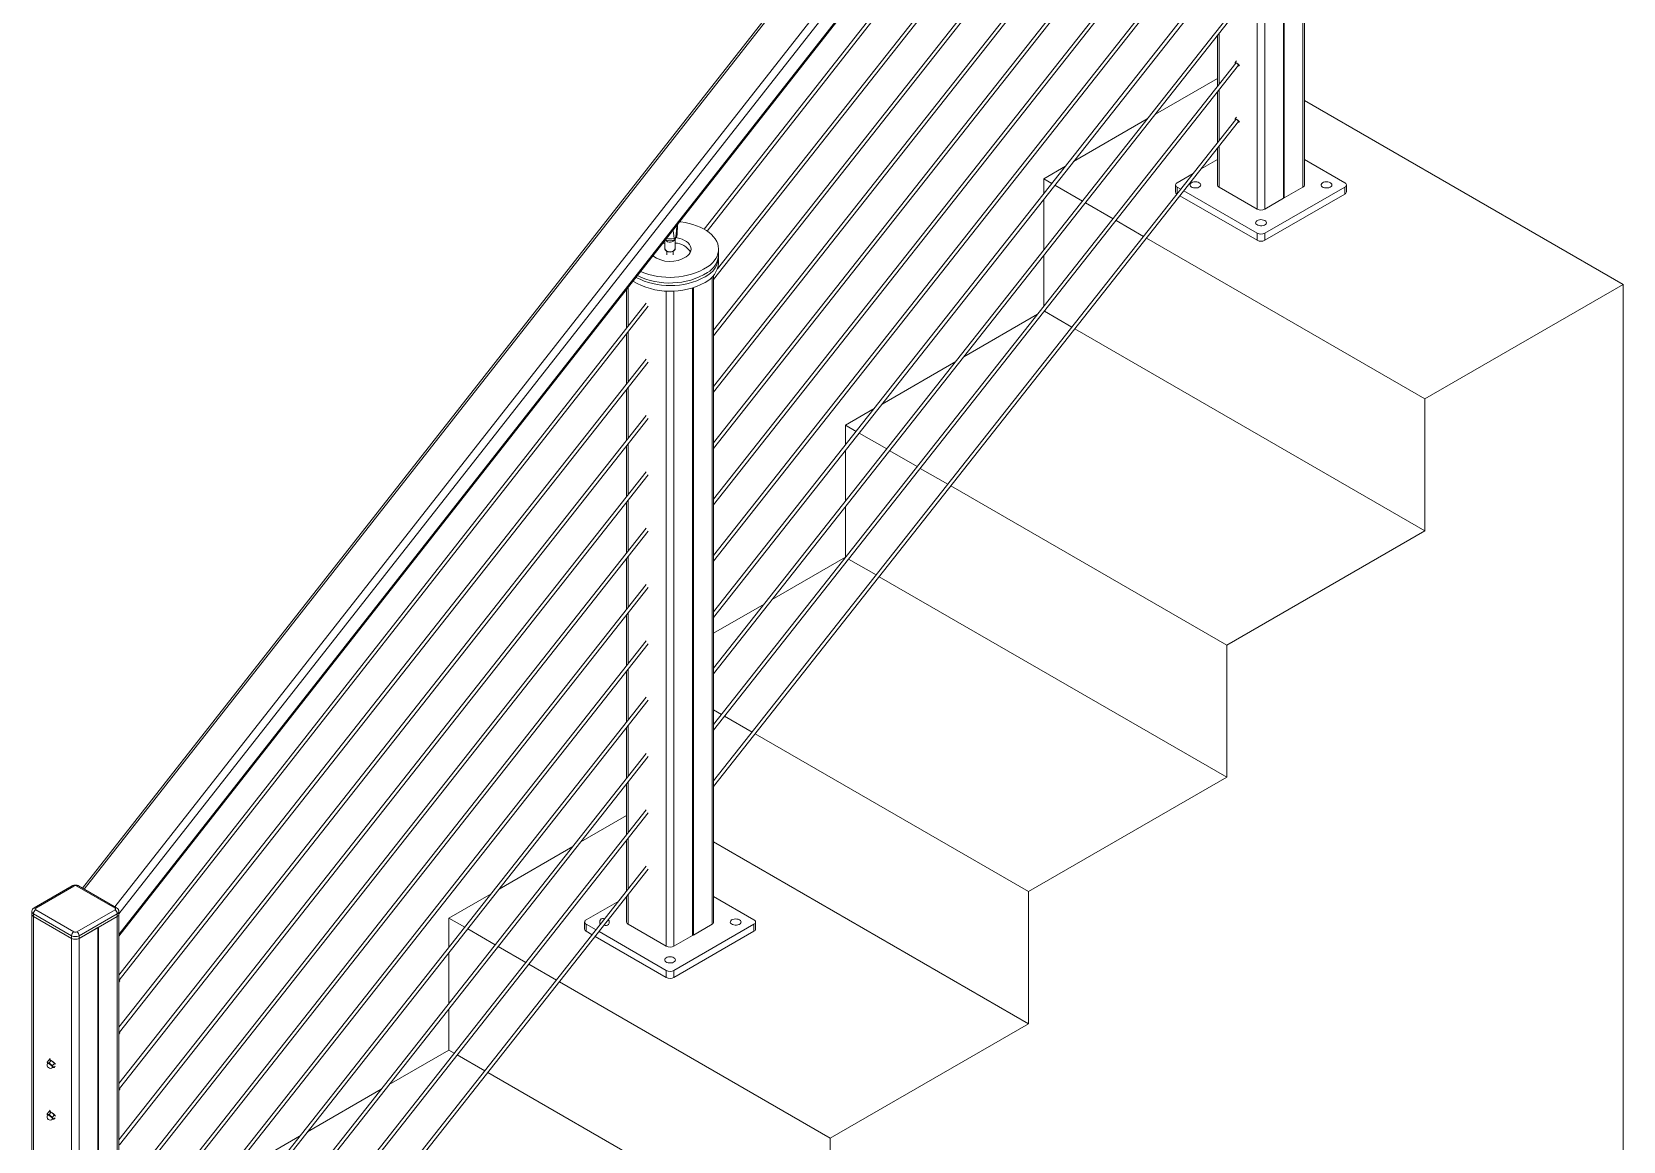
# Model space of a CAD drawing. Header units: inches. Extents: x 0.03 to 2.74, y 0.01 to 1.91.
# Drawn here: x 1.0198 to 1.2619, y 0.3933 to 0.5621 of the extents above; entities that cross this region are included whole.
import ezdxf

# ---------------------------------------------------------------- set-up
doc = ezdxf.new("R2010")
doc.units = ezdxf.units.IN
doc.header["$MEASUREMENT"] = 0

msp = doc.modelspace()

# ---------------------------------------------------------------- linework, layer by layer
at = {"color": 7, "linetype": 'Continuous', "lineweight": 15}
for p, q in [((1.199927531853973, 0.6516296125001331), (1.027451441133076, 0.4318471446927356)), ((1.213135940037486, 0.5385185101426619), (1.213135940037486, 0.6522218143735784)), ((1.213376182605081, 0.5388533228613445), (1.213376182605081, 0.6525566270922608)), ((1.206176227347679, 0.5351703789645552), (1.206176227347679, 0.6488736831954716)), ((1.207336178310338, 0.5351703789645552), (1.207336178310338, 0.6488736831954716)), ((1.210178062317164, 0.5368109636808686), (1.210178062317164, 0.6505142679117849)), ((1.21029405603066, 0.5368779254263486), (1.21029405603066, 0.650581229657265)), ((1.033003641979121, 0.4245450176054413), (1.205521271129456, 0.6443804259995061)), ((1.202442114054942, 0.6345200956161573), (1.122062128031, 0.5320936617169306)), ((1.122505935175482, 0.5318155381313624), (1.202851849731337, 0.6341985589840267)), ((1.123479896575839, 0.5244631897034474), (1.203348202159396, 0.6256501709936518)), ((1.202939375654684, 0.6259728592353258), (1.124078335501878, 0.5260620098187848)), ((1.202939375654684, 0.6174002508812343), (1.123479886205059, 0.5167312162375564)), ((1.123479896575839, 0.5158905833453215), (1.203348202159396, 0.6170775626395603)), ((1.202939375654684, 0.6088276505110051), (1.123479886205059, 0.5081586098794304)), ((1.123479896575839, 0.5073179759892128), (1.203348202159396, 0.6085049542854688)), ((1.202939375654684, 0.6002550421569136), (1.123479886205059, 0.4995860030223131)), ((1.123479896575839, 0.498745368633104), (1.203348202159396, 0.5999323499233085)), ((1.202939375654684, 0.591682433802822), (1.123479886205059, 0.4910133961651958)), ((1.123479896575839, 0.4901727617759866), (1.203348202159396, 0.5913597455611481)), ((1.202939375654684, 0.5831098254487305), (1.123479886205059, 0.4824407888090871)), ((1.123479896575839, 0.4816001549188693), (1.203348202159396, 0.5827871372070565)), ((1.202939375654684, 0.5745372210865701), (1.123479886205059, 0.4738681824509611)), ((1.123479896575839, 0.4730275475627606), (1.203348202159396, 0.574214528852965)), ((1.202939375654684, 0.5659646127324787), (1.123479886205059, 0.4652955760928351)), ((1.123479896575839, 0.4644549412046347), (1.203348202159396, 0.565641922494839)), ((1.200136236880642, 0.5615726113071433), (1.200136236880642, 0.5538406447801381)), ((1.202939375654684, 0.5573920063743527), (1.123479886205059, 0.4567229677387437)), ((1.123479896575839, 0.4558823328505431), (1.203348202159396, 0.5570693161367131)), ((1.203053181133672, 0.5577463514546184), (1.202837171621201, 0.5574726809293228)), ((1.203450406192878, 0.5569886415817431), (1.203499515291463, 0.5570508592051018)), ((1.200136240337568, 0.555053341058431), (1.190683018871047, 0.549596112466185)), ((1.200136236880642, 0.5530000039510347), (1.200136236880642, 0.5452680379230207)), ((1.261853928866139, 0.5237196006585733), (1.213376179148154, 0.5517052098803242)), ((1.202939375654684, 0.548819399018244), (1.123479886205059, 0.4481503633765833)), ((1.123479896575839, 0.4473097284883828), (1.203348202159396, 0.5484967087806043)), ((1.189464058172161, 0.5488924214332027), (1.178252381135337, 0.5424200580479726)), ((1.203053181133672, 0.5491737450964924), (1.202837171621201, 0.5489000745711967)), ((1.203450406192878, 0.5484160342256343), (1.203499515291463, 0.5484782528469758)), ((1.197678410499788, 0.5413135214177999), (1.200136236880642, 0.5427323943859064)), ((1.200136236880642, 0.5444273970939173), (1.200136236880642, 0.5388533228613445)), ((1.213376179148154, 0.5427323963815476), (1.219515684159817, 0.5391881355800269)), ((1.177033413522597, 0.541716363023708), (1.173697576194739, 0.5397906251248188)), ((1.193996735325905, 0.5391881355800269), (1.196459449800902, 0.5406098303848177)), ((1.17494499776992, 0.5390705039776763), (1.173697576194739, 0.5397906251248188)), ((1.173697576194739, 0.5397906251248188), (1.173697576194739, 0.5374901121068706)), ((1.179593388626109, 0.5363870450554274), (1.17540082464802, 0.5388073607221107)), ((1.19375650312909, 0.5388533248569856), (1.19375650312909, 0.5377817488127242)), ((1.194554562278822, 0.5381964834972731), (1.193996735325905, 0.5385185101426619)), ((1.206176234261532, 0.5314874350677659), (1.195010389156922, 0.5379333402417075)), ((1.206176227347679, 0.5351703789645552), (1.200376469077457, 0.5385185081470207)), ((1.219515684159817, 0.538518510142662), (1.207336185224191, 0.5314874350677659)), ((1.219515684159817, 0.5374469340984006), (1.207336185224191, 0.5304158590235044)), ((1.21029405603066, 0.5368779254263486), (1.213135940037486, 0.5385185101426619)), ((1.219515684159817, 0.5374469340984006), (1.219515684159817, 0.538518510142662)), ((1.219755912899706, 0.537781746817083), (1.219755912899706, 0.5388533228613445)), ((1.173697576194739, 0.5366494712777671), (1.173697576194739, 0.5289175052497531)), ((1.184241776025372, 0.5337035881288199), (1.180049215504209, 0.5361239017998619)), ((1.206176234261532, 0.5304158590235044), (1.194429338571435, 0.5371971975605477)), ((1.210178062317164, 0.5368109636808686), (1.207336178310338, 0.5351703789645552)), ((1.117913532701714, 0.5312294440053531), (1.117979131339947, 0.5328274102130669)), ((1.188890163424635, 0.5310201312022123), (1.184697602903472, 0.5334404448732543)), ((1.116080725555151, 0.5304083054087523), (1.116080725555151, 0.5291372066558466)), ((1.116244089533176, 0.5304886349426737), (1.116177564438626, 0.530531716845321)), ((1.117584931091474, 0.5305655728986102), (1.117565326861002, 0.5305492705054878)), ((1.117639128785942, 0.5291372106471292), (1.117639128785942, 0.5306330790774738)), ((1.231695176181591, 0.5063093233219567), (1.189345990302735, 0.5307569879466467)), ((1.206176234261532, 0.5304158590235044), (1.206176234261532, 0.5314874350677659)), ((1.207336185224191, 0.5314874350677659), (1.207336185224191, 0.5304158590235044)), ((1.11636779219288, 0.5287606138558464), (1.11636779219288, 0.5282129688001062)), ((1.11735204486358, 0.5282129707957474), (1.11735204486358, 0.5287595699655165)), ((1.124241813558479, 0.5282129688001062), (1.124241813558479, 0.529070232030674)), ((1.124241813558479, 0.52695386979235), (1.124241813558479, 0.5278111290309867)), ((1.173697576194739, 0.5280768644206497), (1.173697576194739, 0.5203448988916272)), ((1.110239954308327, 0.5229655433181406), (1.110239954308327, 0.5170289248890744)), ((1.120281779744849, 0.4246388018798229), (1.120281779744849, 0.5231778987270826)), ((1.120397780372197, 0.4247057676165854), (1.120397780372197, 0.5232136994570648)), ((1.123479900032766, 0.4266811610602987), (1.123479900032766, 0.5250683170227027)), ((1.261853928866139, 0.5237196006585733), (1.231695176181591, 0.5063093233219567)), ((1.261853928866139, 0.3830752747887429), (1.261853928866139, 0.5237196006585733)), ((1.113231229396058, 0.5208406375406298), (1.033003624694488, 0.418608382823498)), ((1.033070488567839, 0.4178499335521147), (1.113528905341373, 0.520376308069045)), ((1.172760382665179, 0.5191575469804042), (1.161548705628355, 0.512685183595174)), ((1.177995503837178, 0.517217436473452), (1.173802943316016, 0.519637750144494)), ((1.110239954308327, 0.5161852721478901), (1.110239954308327, 0.5085298459114896)), ((1.231695176181591, 0.486217275486003), (1.178451330715279, 0.5169542932178864)), ((1.11323128816381, 0.5123196368784436), (1.033003628151415, 0.4106773856040717)), ((1.033089646854785, 0.4099457203708926), (1.113528843116695, 0.5118559760439796)), ((1.160329744929469, 0.5119814925621918), (1.149118067892645, 0.5055091291769618)), ((1.110239954308327, 0.5076892050823861), (1.110239954308327, 0.4999572385553809)), ((1.231695176181591, 0.5063093233219567), (1.231695176181591, 0.486217275486003)), ((1.11323128816381, 0.5037470305203177), (1.033003628151415, 0.4021047772499802)), ((1.147899100279906, 0.5048054341526971), (1.14353882351019, 0.5022882999522486)), ((1.033089646854785, 0.4013731140127667), (1.113528843116695, 0.5032833696858537)), ((1.145169331314984, 0.5013470278320816), (1.14353882351019, 0.5022882999522486)), ((1.14353882351019, 0.5022882999522486), (1.14353882351019, 0.4992812999426641)), ((1.110239954308327, 0.4991165977262774), (1.110239954308327, 0.4913846316982636)), ((1.149817718714247, 0.498663570905474), (1.145625158193084, 0.5010838845765161)), ((1.14353882351019, 0.4984406591135607), (1.14353882351019, 0.4907086935845382)), ((1.154466109570436, 0.4959801119832253), (1.150273545592347, 0.4984004276499085)), ((1.11323128816381, 0.4951744231642089), (1.033003628151415, 0.3935321688958887)), ((1.033089646854785, 0.3928005056586751), (1.113528843116695, 0.494710762329745)), ((1.159114496969698, 0.4932966550566176), (1.154921936448536, 0.4957169687276596)), ((1.201536423497042, 0.4688069981493863), (1.159570323847799, 0.4930335118010521)), ((1.110239954308327, 0.4905439908691601), (1.110239954308327, 0.4828120248411462)), ((1.14353882351019, 0.4898680527554347), (1.14353882351019, 0.4821962516173035)), ((1.11323128816381, 0.4866018160575959), (1.033003628151415, 0.3849595645337283)), ((1.033089646854785, 0.3842278973045835), (1.113528843116695, 0.4861381550516037)), ((1.231695176181591, 0.486217275486003), (1.201536423497042, 0.4688069981493863)), ((1.110239954308327, 0.4819713840120428), (1.110239954308327, 0.4742394174850375)), ((1.14353882351019, 0.4821962516173035), (1.132414392385663, 0.4757742542251718)), ((1.143571446526053, 0.4821774187511148), (1.14353882351019, 0.4821962516173035)), ((1.148219837382242, 0.479493959828866), (1.144027273404153, 0.4819142754955492)), ((1.11323128816381, 0.4780292089509828), (1.033003628151415, 0.3763869561796368)), ((1.033089646854785, 0.3756552929424232), (1.113528843116695, 0.4775655476175276)), ((1.201536423497042, 0.4487149498144413), (1.148675664260342, 0.4792308165733004)), ((1.131195424772924, 0.4750705592009071), (1.123479896575839, 0.4706164795804806)), ((1.110239954308327, 0.473398776655934), (1.110239954308327, 0.4656668101289287)), ((1.11323128816381, 0.4694566020938655), (1.033003628151415, 0.3678143518174765)), ((1.033089646854785, 0.3670826885802628), (1.113528843116695, 0.4689929402614188)), ((1.201536423497042, 0.4688069981493863), (1.201536423497042, 0.4487149498144413)), ((1.110239954308327, 0.4648261692998253), (1.110239954308327, 0.4570942037708028)), ((1.11323128816381, 0.4608839947377568), (1.033003628151415, 0.3592417434633848)), ((1.033089646854785, 0.3585100802261713), (1.113528843116695, 0.4604203339032928)), ((1.124690439658573, 0.4582566373342805), (1.123479896575839, 0.4589554689808931)), ((1.129338827057836, 0.4555731804076729), (1.125146266536673, 0.4579934940787149)), ((1.110239954308327, 0.4562535629416994), (1.110239954308327, 0.4485215954167113)), ((1.171377670812494, 0.4313046724778247), (1.129794653935936, 0.4553100371521073)), ((1.11323128816381, 0.4523113883796308), (1.033003628151415, 0.3506691351092934)), ((1.033089646854785, 0.3499374718720797), (1.113528843116695, 0.4518477275451669)), ((1.201536423497042, 0.4487149498144413), (1.171377670812494, 0.4313046724778247)), ((1.110239954308327, 0.4476809545876078), (1.110239954308327, 0.4399489910545509)), ((1.11323128816381, 0.4437387800255393), (1.033003628151415, 0.3420965267552019)), ((1.033089646854785, 0.3413648635179883), (1.113528843116695, 0.4432751191910753)), ((1.1102399508514, 0.4428811772620685), (1.103280079142971, 0.4388633288471008)), ((1.110239954308327, 0.4391083502254475), (1.110239954308327, 0.4313763827004594)), ((1.171377670812494, 0.4112126281348107), (1.123479896575839, 0.4388634246378793)), ((1.102061111530232, 0.4381596338228361), (1.090849427579555, 0.4316872664463235)), ((1.11323128816381, 0.435166175663379), (1.033003628151415, 0.3335239184011103)), ((1.033089646854785, 0.3327922551638967), (1.113528843116695, 0.434702514828915)), ((1.025905638399563, 0.4321875990775794), (1.020105855930856, 0.4288394559256252)), ((1.026151681689911, 0.4321632349579722), (1.020351899221203, 0.428815091806018)), ((1.032415404443334, 0.4288150957973005), (1.026615646173112, 0.4321632249797661)), ((1.032661454647534, 0.4288394639081901), (1.026861696377313, 0.4321875930906557)), ((1.089630473794522, 0.4309835794046238), (1.083221318141094, 0.4272836526010563)), ((1.171377670812494, 0.4313046724778247), (1.171377670812494, 0.4112126281348107)), ((1.020351916505836, 0.4285472508110217), (1.026151674776058, 0.4251991216285561)), ((1.026615642716186, 0.4251991096547088), (1.032415425184893, 0.428547252806663)), ((1.104100445839737, 0.4270159697876987), (1.109056503158973, 0.4298770407784855)), ((1.110239954308327, 0.430535741871356), (1.110239954308327, 0.4266811610602987)), ((1.123479889661986, 0.4305602305892196), (1.129619394673649, 0.4270159697876987)), ((1.019763682426976, 0.4282793275479557), (1.019763682426976, 0.427877486281862)), ((1.019763682426976, 0.427877486281862), (1.019763682426976, 0.3141741760630488)), ((1.025803686721719, 0.4245963916337313), (1.020003928451497, 0.427944520816197)), ((1.020003928451497, 0.4275426795501033), (1.020003928451497, 0.427944520816197)), ((1.025803686721719, 0.4241945503676375), (1.020003928451497, 0.4275426795501033)), ((1.020003928451497, 0.31383936933129), (1.020003928451497, 0.4275426795501033)), ((1.032763406325379, 0.4279445268031206), (1.026963623856672, 0.4245963836511665)), ((1.032763406325379, 0.4275426855370269), (1.026963623856672, 0.4241945423850727)), ((1.029921508490846, 0.4259020928381486), (1.032763406325379, 0.4275426855370269)), ((1.032763406325379, 0.4275426855370269), (1.032763406325379, 0.4279445268031206)), ((1.032763406325379, 0.3138393753182137), (1.032763406325379, 0.4275426855370269)), ((1.033003641979121, 0.4278774942644269), (1.033003641979121, 0.4282793355305206)), ((1.033003641979121, 0.3141741840456137), (1.033003641979121, 0.4278774942644269)), ((1.085617994948185, 0.425900080530482), (1.083221318141094, 0.4272836526010563)), ((1.083221318141094, 0.4272836526010563), (1.083221318141094, 0.4228636746162685)), ((1.103860213642922, 0.4266811590646576), (1.103860213642922, 0.4256095850163618)), ((1.105590643909675, 0.4254860713159852), (1.104100445839737, 0.4263463443503339)), ((1.104100445839737, 0.4263463443503339), (1.104100445839737, 0.425274770302038)), ((1.116279944775364, 0.4229982171635095), (1.110480186505141, 0.4263463463459751)), ((1.129619394673649, 0.426346344350334), (1.117439895738023, 0.4193152692754378)), ((1.120397780372197, 0.4247057676165854), (1.123239650551318, 0.4263463443503339)), ((1.129619394673649, 0.4252747703020381), (1.129619394673649, 0.426346344350334)), ((1.129859623413537, 0.4256095830207204), (1.129859623413537, 0.4266811570690164)), ((1.025803686721719, 0.4241945503676375), (1.025803686721719, 0.4245963916337313)), ((1.025803686721719, 0.3104912401488245), (1.025803686721719, 0.4241945503676375)), ((1.029805521691204, 0.425835135083951), (1.026963623856672, 0.4241945423850727)), ((1.026963623856672, 0.4241945423850727), (1.026963623856672, 0.4245963836511665)), ((1.026963623856672, 0.3104912321662595), (1.026963623856672, 0.4241945423850727)), ((1.029805521691204, 0.3121318248651379), (1.029805521691204, 0.425835135083951)), ((1.029921508490846, 0.3121987826193354), (1.029921508490846, 0.4259020928381486)), ((1.090266382347448, 0.4232166236038745), (1.086073821826286, 0.4256369372749165)), ((1.105009596781114, 0.4247499286351498), (1.104100445839737, 0.425274770302038)), ((1.116279944775364, 0.4182436952271419), (1.105465423659215, 0.4244867853795843)), ((1.116279944775364, 0.4193152692754378), (1.106046470787775, 0.4252229280604196)), ((1.129619394673649, 0.4252747703020381), (1.117439895738023, 0.4182436952271419)), ((1.120281779744849, 0.4246388018798229), (1.117439895738023, 0.4229982171635095)), ((1.083221318141094, 0.4220230297952339), (1.083221318141094, 0.414291066262177)), ((1.094914769746711, 0.4205331666772669), (1.090722209225548, 0.4229534803483089)), ((1.0995631606029, 0.417849707755018), (1.095370596624811, 0.4202700234217013)), ((1.116279944775364, 0.4182436952271419), (1.116279944775364, 0.4193152692754378)), ((1.117439895738023, 0.4193152692754378), (1.117439895738023, 0.4182436952271419)), ((1.033003641979121, 0.4175538323346615), (1.033137687763066, 0.4177246544518939)), ((1.141218918127946, 0.3938023507981941), (1.100018987481, 0.4175865644994525)), ((1.083221318141094, 0.4134504214411424), (1.083221318141094, 0.4071916002741801)), ((1.033003635065268, 0.4096265875036283), (1.033155822799753, 0.4098194014634221)), ((1.171377670812494, 0.4112126281348107), (1.141218918127946, 0.3938023507981941)), ((1.083221318141094, 0.4071916002741801), (1.074145752072573, 0.4019523875026024)), ((1.084020110159254, 0.4067304674575841), (1.083221318141094, 0.4071916002741801)), ((1.022089060123951, 0.405351723614165), (1.022344762067082, 0.4056775549757879)), ((1.022089060123951, 0.405351723614165), (1.022161313345795, 0.4051609032335746)), ((1.022406284988912, 0.4052483601341267), (1.022216631084466, 0.4052604817551724)), ((1.022344762067082, 0.4056775549757879), (1.022534419428454, 0.4056654313591008)), ((1.022528784638176, 0.4059015612141012), (1.022383400135143, 0.405716307333608)), ((1.022406284988912, 0.4052483601341267), (1.02266195927663, 0.4055741775265854)), ((1.022930068129153, 0.4048424641573313), (1.023185770072284, 0.4051682955189541)), ((1.022947003612327, 0.4045520652551429), (1.022936273312312, 0.4045557421848862)), ((1.023136657516773, 0.4045399436340972), (1.023002321350997, 0.4046516437767408)), ((1.023136657516773, 0.4045399436340972), (1.0232911683059, 0.4047368291457226)), ((1.023185770072284, 0.4051682955189541), (1.023320109694986, 0.4050565913847037)), ((1.088668501015444, 0.4040470085353353), (1.084475937037355, 0.4064673242020185)), ((1.141218918127946, 0.3737102984713179), (1.089124327893544, 0.4037838652797697)), ((1.033003635065268, 0.4010539791495368), (1.033155822799753, 0.4012467951052962)), ((1.07292679828754, 0.4012487004609026), (1.061715114336863, 0.3947763330843901)), ((1.022080155081155, 0.3974873804946587), (1.022336576065009, 0.3978122437454987)), ((1.022080155081155, 0.3974873804946587), (1.02215138505274, 0.3972954883765591)), ((1.022398209608488, 0.3973850668146729), (1.022208057906619, 0.3973967852973786)), ((1.022336576065009, 0.3978122437454987), (1.022526731223805, 0.3978005232671518)), ((1.022528936742944, 0.3980455065183901), (1.022375393893251, 0.3978509901270996)), ((1.022398209608488, 0.3973850668146729), (1.022654602936929, 0.397709910108452)), ((1.022920941843058, 0.3969778276516426), (1.023177362826912, 0.3973026869105515)), ((1.023177362826912, 0.3973026869105515), (1.023310845131829, 0.3971896735033164)), ((1.022935498960765, 0.3966846386127237), (1.022924682237586, 0.3966882915879605)), ((1.023125650662634, 0.396672920130018), (1.022992171814644, 0.396785931541612)), ((1.023125650662634, 0.396672920130018), (1.0232911683059, 0.3968826167119821)), ((1.060496146724124, 0.3940726380601255), (1.053062565456546, 0.3897813229375635)), ((1.141218918127946, 0.3938023507981941), (1.141218918127946, 0.3737102984713179))]:
    msp.add_line(p, q, dxfattribs=at)
at = {"color": 8, "linetype": 'Continuous', "lineweight": 15}
for p, q in [((1.200395012031477, 0.6516790008705912), (1.027746489814211, 0.4316768133907663)), ((1.20503481933904, 0.6490004971254905), (1.032386297121774, 0.4289983096456656)), ((1.205617954451237, 0.647887437165686), (1.033003635065268, 0.4279288298822158)), ((1.205630606802414, 0.6447744641676252), (1.033003635065268, 0.4247997336633157)), ((1.200376469077457, 0.554145001121837), (1.200376469077457, 0.5618769666508595)), ((1.200376469077457, 0.5455723937657283), (1.200376469077457, 0.5533043602927336)), ((1.200376469077457, 0.5385185081470207), (1.200376469077457, 0.5447317534356163)), ((1.193996735325905, 0.5385185101426619), (1.193996735325905, 0.5374897622806319)), ((1.110480186505141, 0.5173350466623411), (1.110480186505141, 0.5232716690833383)), ((1.123239650551318, 0.4263463443503339), (1.123239650551318, 0.5248100216416696)), ((1.116279944775364, 0.4229982171635095), (1.116279944775364, 0.5227055726324243)), ((1.117439895738023, 0.4229982171635095), (1.117439895738023, 0.5227055726324243)), ((1.110480186505141, 0.5088342012552058), (1.110480186505141, 0.5164913959171222)), ((1.110480186505141, 0.5002615948970799), (1.110480186505141, 0.5079935604261023)), ((1.110480186505141, 0.4916889877904668), (1.110480186505141, 0.4994209540679764)), ((1.110480186505141, 0.4831163806838538), (1.110480186505141, 0.4908483472108591)), ((1.110480186505141, 0.4745437738267364), (1.110480186505141, 0.4822757403537417)), ((1.110480186505141, 0.4659711674686106), (1.110480186505141, 0.4737031329976329)), ((1.110480186505141, 0.4573985591145189), (1.110480186505141, 0.465130526639507)), ((1.110480186505141, 0.4488259527563931), (1.110480186505141, 0.4565579202813811)), ((1.110480186505141, 0.4402533444023015), (1.110480186505141, 0.4479853119272895)), ((1.110480186505141, 0.4316807400401411), (1.110480186505141, 0.439412703573198)), ((1.110480186505141, 0.4263463463459751), (1.110480186505141, 0.4308400992110377))]:
    msp.add_line(p, q, dxfattribs=at)
at = {"color": 7, "linetype": 'Continuous', "lineweight": 15, "flags": 128}
for points in [[(1.202903351023095, 0.557346365202554), (1.202875968707884, 0.5573790706009839), (1.202836307389563, 0.557444592722476), (1.202843449399818, 0.5574775477339879), (1.202896326548343, 0.5574729183113795), (1.202986866911643, 0.5574314013393195), (1.20310130500819, 0.5573593303226129), (1.203222207557388, 0.557267669683582), (1.203331169882278, 0.5571703702966119), (1.203411609106195, 0.5570822519100819), (1.203411609106195, 0.5570822519100819)], [(1.203411609106195, 0.5570822519100819), (1.203451273881443, 0.5570167277929486), (1.203444128414262, 0.5569837747770778), (1.203391254722663, 0.5569884022040451), (1.203312177527807, 0.5570236749649145)], [(1.202903351023095, 0.5487737578464453), (1.202875968707884, 0.5488064632448751), (1.202836307389563, 0.5488719863643502), (1.202843449399818, 0.5489049403778792), (1.202896326548343, 0.5489003109552707), (1.202986866911643, 0.5488587949811935), (1.20310130500819, 0.5487867239644869), (1.203222207557388, 0.5486950623274733), (1.203331169882278, 0.5485977629405031), (1.203411609106195, 0.5485096455519559), (1.203411609106195, 0.5485096455519559)], [(1.203411609106195, 0.5485096455519559), (1.203451273881443, 0.5484441204368398), (1.203444128414262, 0.548411168418952), (1.203391254722663, 0.5484157958459192), (1.203312177527807, 0.5484510676088058)], [(1.197360597957314, 0.5391881375756681), (1.197495566740648, 0.5390853879961983), (1.197577506270688, 0.5389654280068513), (1.197600349641338, 0.538837156171825), (1.197562402958587, 0.5387100837171717), (1.197466466332941, 0.5385936340607299), (1.197319664490022, 0.5384964423420564), (1.197132886748467, 0.5384257208085188), (1.196919981556038, 0.5383867100139595), (1.196696740153222, 0.5383823076294293), (1.196479721218198, 0.5384128369488057), (1.196285020200987, 0.538476038906228), (1.196127073226868, 0.5385672197535483), (1.196017595819922, 0.5386796162626731), (1.195964708300616, 0.5388049006227938), (1.195972334280588, 0.5389337751414685), (1.196039910280809, 0.5390566826928966), (1.196162416843926, 0.5391645071879876), (1.196330776080817, 0.539249254088016), (1.196532498115853, 0.5393046351274992), (1.196752614457067, 0.5393265432768072), (1.196974811868065, 0.5393133560796285), (1.197182614636904, 0.5392660514001608), (1.197360597957314, 0.5391881375756681)], [(1.217311769034142, 0.5391881355800269), (1.217446741274402, 0.5390853919874807), (1.217528684261369, 0.5389654300024925), (1.217551527632019, 0.5388371581674662), (1.217513570578488, 0.5387100837171717), (1.217417640866695, 0.5385936300694474), (1.21727084593763, 0.5384964423420564), (1.217084061282221, 0.5384257168172365), (1.216871163003646, 0.5383867100139595), (1.216647921600829, 0.5383823076294293), (1.216430895751952, 0.538412840940088), (1.216236194734741, 0.5384760349149457), (1.216078247760622, 0.5385672157622657), (1.215968773810602, 0.5386796182583143), (1.215915889748223, 0.5388049006227938), (1.215923515728195, 0.5389337751414685), (1.215991084814563, 0.5390566787016141), (1.216113598291533, 0.5391645071879876), (1.216281950614572, 0.5392492500967336), (1.216483669192681, 0.539304633131858), (1.216703792447748, 0.5393265452724484), (1.216925989858746, 0.5393133580752697), (1.217133792627585, 0.5392660533958021), (1.217311769034142, 0.5391881355800269)], [(1.118309751795294, 0.5332487076117604), (1.118510001179619, 0.5332238838306307), (1.119139448736821, 0.5331234412124107), (1.119751055096093, 0.5329912778770064), (1.120340025500308, 0.5328284215796456), (1.120901776064861, 0.5326361615045564), (1.121431878466838, 0.5324159844044473), (1.12192621204979, 0.5321696304784616), (1.122380884314423, 0.5318990115508877), (1.122792362281799, 0.5316062629578304), (1.123157396440961, 0.5312936597302801), (1.123473148655211, 0.5309636545112955), (1.123737150678991, 0.5306188376431795), (1.123947317985591, 0.530261897254655), (1.124102022362606, 0.5298956252477879), (1.124200040058036, 0.529522899337217), (1.124240617461892, 0.52914662916784), (1.124223436536933, 0.5287697603060973), (1.124148628646368, 0.528395250292276), (1.12401676072615, 0.5280260127625568), (1.123828890595804, 0.5276649493792727), (1.123586477078336, 0.5273148899616731), (1.1232914283972, 0.5269785645469461), (1.122946033037775, 0.5266586113727844), (1.122553008144328, 0.5263575329732768)], [(1.207336185224191, 0.533429353625663), (1.207471150550599, 0.5333266060418344), (1.207553093537566, 0.5332066440568463), (1.207575936908215, 0.5330783722218199), (1.207537986768537, 0.5329513017628078), (1.207442057056745, 0.5328348481150835), (1.207295255213826, 0.5327376563964101), (1.207108477472271, 0.5326669348628725), (1.206895572279842, 0.5326279240683133), (1.206672330877026, 0.5326235216837829), (1.206455305028148, 0.5326540549944416), (1.206260610924791, 0.5327172529605816), (1.206102663950672, 0.5328084338079019), (1.205993183086798, 0.5329208323126681), (1.20594029902442, 0.5330461146771475), (1.205947925004392, 0.5331749891958221), (1.206015501004612, 0.5332978967472503), (1.20613800756773, 0.5334057212423414), (1.206306366804621, 0.5334904681423697), (1.20650808538273, 0.533545851177494), (1.206728201723944, 0.533567759326802), (1.206950399134942, 0.5335545721296234), (1.207158201903781, 0.5335072674501558), (1.207336185224191, 0.533429353625663)], [(1.117802686351853, 0.5308308864966016), (1.117950217606274, 0.5308022670058724), (1.118348607649728, 0.5307004334257223), (1.118719252400683, 0.5305682221949287), (1.119055276032228, 0.5304081178868097), (1.119350390394968, 0.530223080037294), (1.119599119717246, 0.5300165730795386), (1.119796828260556, 0.529792438622891), (1.119939824027342, 0.5295548515487828), (1.120025448641086, 0.5293082361937973), (1.120052105001721, 0.529057186524022), (1.120019295311825, 0.5288063803224755), (1.119927621076616, 0.5285604833983292), (1.119778810759372, 0.5283240857263877), (1.119575633358258, 0.5281015916868226), (1.119321867293996, 0.5278971422351646)], [(1.115706385349713, 0.5299312957157676), (1.115812222613001, 0.5299537426882048), (1.116080718641298, 0.5300000794816809)], [(1.127415479547973, 0.4270159697876987), (1.127550451788234, 0.4269132261951527), (1.127632394775201, 0.4267932642101645), (1.127655245059703, 0.4266649963664206), (1.127617288006173, 0.4265379219161261), (1.12752135829438, 0.4264214682684018), (1.127374556451461, 0.4263242765497284), (1.127187785623759, 0.4262535590074733), (1.12697488043133, 0.4262145482129139), (1.126751639028514, 0.4262101458283836), (1.126534613179637, 0.4262406791390424), (1.126339912162426, 0.4263038731139), (1.126181965188307, 0.4263950539612201), (1.126072491238287, 0.4265074564572687), (1.126019607175908, 0.4266327388217482), (1.12602723315588, 0.4267616133404228), (1.126094809156101, 0.4268845208918511), (1.126217308805365, 0.4269923413956596), (1.126385668042256, 0.4270770882956881), (1.126587386620366, 0.4271324713308123), (1.126807509875433, 0.4271543834714027), (1.127029700372578, 0.4271411922829416), (1.127237503141417, 0.427093887603474), (1.127415479547973, 0.4270159697876987)], [(1.117439895738022, 0.4212571878333349), (1.117574867978283, 0.4211544442407887), (1.11765681096525, 0.4210344822558005), (1.117679647422047, 0.4209062064294918), (1.117641704196222, 0.4207791399617621), (1.117545774484429, 0.4206626863140379), (1.117398972641511, 0.4205654945953645), (1.117212187986102, 0.4204947690705444), (1.116999282793674, 0.4204557582759851), (1.116776041390857, 0.4204513558914548), (1.11655901554198, 0.4204818892021137), (1.116364328352476, 0.4205450911595361), (1.116206381378356, 0.4206362720068562), (1.11609689360063, 0.42074866652034), (1.116044009538252, 0.4208739488848193), (1.116051635518223, 0.421002823403494), (1.116119211518444, 0.4211257309549222), (1.116241724995414, 0.4212335594412957), (1.116410084232306, 0.4213183063413241), (1.116611802810415, 0.4213736893764484), (1.116831912237776, 0.421395593534474), (1.117054116562627, 0.4213824103285778), (1.117261919331466, 0.4213351056491101), (1.117439895738022, 0.4212571878333349)], [(1.022161313345795, 0.4051609032335746), (1.022141543182849, 0.4051929157804621), (1.022129322947491, 0.4052200307960863), (1.022124849684534, 0.4052417771680165), (1.022128182161729, 0.40525777758642), (1.022139299637518, 0.4052677764827149), (1.022157973954747, 0.4052715841564812), (1.0221838905331, 0.4052691366450221), (1.022216631084466, 0.4052604817551724)], [(1.023002321350997, 0.4046516437767408), (1.023022088057016, 0.4046196332254945), (1.023034308292375, 0.4045925182098703), (1.023038781555332, 0.4045707718379402), (1.023035452535063, 0.4045547694238953), (1.023024335059275, 0.4045447705276005), (1.023005657285119, 0.4045409648494754), (1.022979740706766, 0.4045434143569002), (1.022947003612327, 0.4045520652551429)], [(1.02215138505274, 0.3972954883765591), (1.022131836133094, 0.3973277763459387), (1.022119837141035, 0.3973551588001925), (1.022115557465965, 0.3973771546496569), (1.022119083531047, 0.3973933945657668), (1.022130339283897, 0.3974035910496805), (1.022149151878188, 0.3974075803433408), (1.022175206733604, 0.3974053004800165), (1.022208057906619, 0.3973967852973786)], [(1.022992171814644, 0.396785931541612), (1.023011717277363, 0.3967536495598049), (1.023023716269422, 0.3967262631136199), (1.023027995944492, 0.3967042672641554), (1.023024473336337, 0.3966880293443355), (1.023013217583487, 0.3966778328604218), (1.022994401532269, 0.3966738455624026), (1.022968346676853, 0.3966761254257269), (1.022935498960765, 0.3966846386127237)]]:
    msp.add_lwpolyline(points, dxfattribs=at)
at = {"color": 8, "linetype": 'Continuous', "lineweight": 15, "flags": 128}
for points in [[(1.022154406406546, 0.4051755616025329), (1.022133156679036, 0.4052193449121421), (1.022138888263258, 0.4052611241896305), (1.022192643471127, 0.4052644590215956), (1.02228857318292, 0.4052289866707962), (1.022416272049717, 0.4051585318975306), (1.022561926193021, 0.4050607518321627), (1.02270972017386, 0.4049462259779721), (1.022843634594596, 0.4048273585416615), (1.022949202217613, 0.4047170551847214), (1.023014949503688, 0.4046272520334408), (1.023033775925686, 0.4045676961072757), (1.023003600413821, 0.4045448155332314), (1.022939761351202, 0.4045568590354447)], [(1.022155467682997, 0.3972932592868368), (1.02212367087258, 0.3973544868880075), (1.022129872598813, 0.3973968569271967), (1.022183987327044, 0.3974006428136511), (1.022280110626723, 0.3973654239323172), (1.022407837148933, 0.3972950070798028), (1.022553353015174, 0.3971970513824377), (1.022700842786477, 0.3970821403354323), (1.022834342376027, 0.3969627400152332), (1.022939412201621, 0.3968517979960129), (1.02300463403486, 0.3967613242495977), (1.023022935004022, 0.3967011196839196), (1.022992372316383, 0.3966777321709443), (1.022927005292229, 0.3966898733061485)]]:
    msp.add_lwpolyline(points, dxfattribs=at)
at = {"color": 7, "linetype": 'Continuous', "lineweight": 15}
for centre, radius, start, end in [((1.202877090783261, 0.5568927729371406), 0.0005031037964862181, 20.54286889552988, 82.88846609889585), ((1.202877097716205, 0.5483201743645988), 0.0005030942222170712, 20.54220924137466, 82.88912575307428), ((1.19415816294439, 0.5378195634056389), 0.000403435931299541, 185.3783054755585, 242.8083532961705), ((1.194123805403073, 0.5388533228613444), 0.0003581150109993662, 110.7830477086235, 249.2169522913773), ((1.200546732957522, 0.5388942654277529), 0.000412532814304745, 185.6958001890797, 245.6236753180715), ((1.212965685796616, 0.5388942734661208), 0.0004125343401356456, 294.3747588796566, 354.303098979936), ((1.21938860429108, 0.5388533228613445), 0.0003581184854621516, 290.784512337529, 69.21548766247187), ((1.219345421867497, 0.5378226862456299), 0.0004125274831252892, 294.3764180902797, 354.3045639380625), ((1.206756202829008, 0.5362897316183852), 0.00126068311743268, 242.6097575044125, 297.3902424955801), ((1.210236062630838, 0.5367660292114443), 0.0001260317314518671, 62.60326477313065, 117.3967352266005), ((1.206756209742861, 0.5326067913854796), 0.001260686370573271, 242.60983411009, 297.3901658899027), ((1.206756209742861, 0.5315352153412185), 0.001260686370573767, 242.6098341101171, 297.3901658899113), ((1.116874711328938, 0.5318248420123136), 0.004627677371720222, 234.9720840608693, 301.9249974607961), ((1.117558789789164, 0.5271928754261814), 0.002808355321629297, 31.05512266351453, 88.36077887667864), ((1.120718112680207, 0.528053577889766), 0.003515732491166824, 294.4887627323058, 359.323208655067), ((1.120819806518655, 0.5284613207368403), 0.003431007266835845, 300.3418578944666, 355.8490402165392), ((1.116817425576406, 0.5351152343941471), 0.0111957336803739, 243.8692110510381, 300.817202272963), ((1.116804730317418, 0.536005620275235), 0.01123068504417907, 246.7671315226806, 300.7862552956813), ((1.120592341457501, 0.5273036322079284), 0.003666194261515411, 295.5823940641341, 354.5255398278813), ((1.11688126469688, 0.5337672110041108), 0.01111252242828036, 239.3423000679148, 298.4515126239303), ((1.116853187651287, 0.5347928444446387), 0.01127407357391854, 242.6072817962344, 298.1693031101787), ((1.026383654303473, 0.4317155474863872), 0.0005042175776954634, 62.60626515950827, 117.3912703885377), ((1.020759453358528, 0.4279101371348327), 0.0007563068971586356, 122.6054668721358, 177.3942865064378), ((1.020402725434697, 0.4286811745879396), 0.0001432380022062977, 110.7834849861031, 249.2239099723181), ((1.03236459705241, 0.4286811703666925), 0.0001432390028448611, 290.7841540997073, 69.22471978427247), ((1.03200790348267, 0.4279101563163912), 0.0007562842558852217, 2.604790901653675, 57.39479844692718), ((1.020174169880279, 0.4279184386508159), 0.0004125252063113021, 185.6972738175104, 245.6266199334964), ((1.03259313498219, 0.4279184531433776), 0.0004125452996875756, 294.3766769110002, 354.3020959708433), ((1.104227521314391, 0.4266811570690163), 0.0003581169262265993, 110.7838550713602, 249.2161449286469), ((1.10666133013273, 0.4267044831976269), 0.0005129304612280839, 61.31514935235394, 222.1158878718814), ((1.107097806522681, 0.4266494616886982), 0.0005183177864036912, 238.2068543319756, 45.00063674478211), ((1.110650450385207, 0.4267221036267071), 0.0004125328143045295, 185.6958001890905, 245.6236753180933), ((1.123069387758866, 0.4267221217985785), 0.0004125507351865584, 294.375031087614, 354.3019117820207), ((1.129492314804912, 0.4266811570690163), 0.0003581184854620997, 290.7845123375321, 69.21548766246873), ((1.02655921162875, 0.4245620079523675), 0.000756306897158378, 122.6054668721472, 177.3942865064699), ((1.026383662991975, 0.4257156695860379), 0.00126061715384988, 242.6081636974384, 297.3910476955338), ((1.026383662991975, 0.4253138283199444), 0.001260617153850126, 242.6081636974442, 297.391047695528), ((1.026383670299742, 0.4256468004448159), 0.0005042204334787515, 242.6059656653763, 297.3910770142638), ((1.026208121013962, 0.4245620131644366), 0.0007562842558857415, 2.604790901690721, 57.39479844691471), ((1.104270709719801, 0.4256505275827695), 0.0004125328143035913, 185.695800189003, 245.6236753181738), ((1.120339787764104, 0.424593788055359), 0.0001261053715188101, 62.62100920317833, 117.3868763967852), ((1.129449137757125, 0.4256505185921236), 0.0004125217510948425, 294.375959108408, 354.3050229198864), ((1.116859920256693, 0.4241175611818354), 0.00126067545002893, 242.6095769489, 297.3904230510838), ((1.116859920256693, 0.4204346483241236), 0.001260706553318563, 242.6103093678398, 297.3896906321619), ((1.032776226016429, 0.4176171585705328), 0.000377107357116164, 16.56206389574306, 52.91372100303971), ((1.116859920256693, 0.4193630742758272), 0.00126070655331802, 242.610309367827, 297.3896906321747), ((1.032775885030069, 0.4097087960234205), 0.0003957098333248532, 16.23105030547831, 54.8619763180136), ((1.022581815816541, 0.4049062739048597), 0.0004921259842519811, 150.2534932052511, 313.4998254384877), ((1.021571253941176, 0.4037201474238701), 0.001670072306599028, 50.34044431231611, 67.26704190450856), ((1.022447204112535, 0.4054039843101442), 0.0003187736164062266, 41.99486927422389, 101.5459945728982), ((1.021887800042157, 0.4041230556326282), 0.001672435204229873, 50.35227231649402, 67.25481591125302), ((1.021537157968642, 0.4035064310399809), 0.00185962790617672, 38.01217939648997, 53.73619926276337), ((1.021441071721242, 0.4034578768092313), 0.002491609667067078, 39.35301233653065, 60.07321597771914), ((1.021855077810304, 0.4039115142207559), 0.001859440812322474, 38.01138333071798, 53.73699532853372), ((1.032775921591728, 0.4011362157892807), 0.0003956674272531289, 16.22889797572678, 54.86412864780174), ((1.022571778373302, 0.3970407125074723), 0.0004921259842519191, 150.0987510803462, 313.3321919887705), ((1.021577251489434, 0.3958817112787354), 0.001641147774555516, 50.16885685960381, 67.39542406383764), ((1.022441426574455, 0.3975417377336023), 0.0003162235884162556, 41.88660658766415, 102.0530011129244), ((1.021896383585995, 0.3962862062506702), 0.001640272590424511, 50.16422619060324, 67.40005473280053), ((1.021543035179529, 0.3956694835212201), 0.00182933134490963, 37.61147882170601, 53.60559007473961), ((1.021481970613807, 0.3956662957882365), 0.002404475874207131, 38.37253986117484, 60.20240850710073), ((1.021862438953358, 0.3960739551228529), 0.001828307403676338, 37.60733602951677, 53.61037506375945)]:
    msp.add_arc(centre, radius, start, end, dxfattribs=at)
at = {"color": 8, "linetype": 'Continuous', "lineweight": 15}
for centre, radius, start, end in [((1.116833991925893, 0.5310416598385116), 0.0009036125526125985, 218.9864310847382, 333.0007355622745), ((1.116853968856946, 0.5316245532508154), 0.001289287862478421, 241.7684615571486, 303.4868030121392), ((1.116857912260122, 0.5323280001341081), 0.001694348207767761, 251.6691443730173, 291.6575274099806), ((1.117448577787883, 0.5312709333111203), 0.0004668023504526897, 304.0227759643498, 354.9008331436944), ((1.116467250115969, 0.5291736252823522), 0.0003882364646353221, 185.3825597631913, 245.9355844738331), ((1.116844875459733, 0.5295183085611919), 0.00088095060377778, 232.5290776569041, 334.36741882524), ((1.026007527315676, 0.4319620062204262), 0.000247534822651744, 54.38329721163306, 114.3062940295186), ((1.026759807930095, 0.4319619875568908), 0.0002475461826443958, 65.6950125817022, 125.6169212070984), ((1.020207739449644, 0.4286138483057707), 0.0002475499669313954, 54.38427151855199, 114.293683576788), ((1.032558866806455, 0.4286209519966501), 0.0002413985604001689, 64.82929719945382, 126.4625102722364), ((1.020174275337333, 0.4283204067139003), 0.0004126842250516751, 185.7801521730127, 245.6205483892338), ((1.032603217272744, 0.4283130035681201), 0.0004017905660026518, 293.4961807945772, 355.2623722643032), ((1.022068990620008, 0.4042527705206002), 0.0009017389396832265, 19.19858973455836, 84.55709757330203), ((1.022067058201267, 0.3964012367998112), 0.0008882333735764897, 18.47793111027444, 84.9562317718028)]:
    msp.add_arc(centre, radius, start, end, dxfattribs=at)
at = {"color": 7, "linetype": 'Continuous', "lineweight": 15}
for points, knots in [([(1.11770976416616, 0.5308840404187187), (1.117721124736641, 0.530956611618497), (1.117777780949549, 0.5313185308858972), (1.117834977061004, 0.5319300060876105), (1.117876445862986, 0.5324657018643623), (1.117896272267444, 0.5327218202142859)], [0, 0, 0, 0, 0.1157456793207394, 0.5772343793739049, 1, 1, 1, 1]), ([(1.117330387218737, 0.5320007349359658), (1.117353731976959, 0.5317428803681657), (1.117391542138479, 0.5313252481629194), (1.117449310958085, 0.5309136846101836), (1.117481822173123, 0.5307598971516078), (1.117483224855414, 0.5307532620583206)], [0, 0, 0, 0, 0.6069500253004754, 0.9830420290915193, 1, 1, 1, 1]), ([(1.117483224855414, 0.5307532620583206), (1.117485436275679, 0.5307460277286087), (1.117490634980963, 0.5307290209440108), (1.117508550335591, 0.5307116546050299), (1.117536229280061, 0.5307037304550083), (1.117567151416241, 0.5307090357895129), (1.11760207111029, 0.5307253275413721), (1.11763872670106, 0.5307532432233378), (1.11767564967052, 0.53079766623939), (1.117700453505639, 0.5308443939946559), (1.117707115639518, 0.5308727625281598), (1.11770976416616, 0.5308840404187187)], [0, 0, 0, 0, 0.07632918725369608, 0.1794380540904594, 0.2916275505269952, 0.4169120574675076, 0.5004130555332817, 0.6398415630694722, 0.7795428807840694, 0.9123574271798423, 1, 1, 1, 1]), ([(1.117559007599267, 0.5305483399404798), (1.117601661973923, 0.5305842089531884), (1.117696229002577, 0.5306637324717012), (1.117806815804108, 0.5308234731994883), (1.117882541810911, 0.5310120831134768), (1.117917658341393, 0.5311533040368843), (1.117912168565784, 0.5312268479991097), (1.117911748927614, 0.5312324696958661)], [0, 0, 0, 0, 0.2103248700522499, 0.4663014795876526, 0.7222288321953799, 0.978767185968175, 0.9999999999999999, 0.9999999999999999, 0.9999999999999999, 0.9999999999999999]), ([(1.116087228033993, 0.5291269627375301), (1.11608601339353, 0.5291114192377754), (1.116081479966577, 0.5290534059220366), (1.116128531194182, 0.528956865455253), (1.116210955552813, 0.5288560320390258), (1.116290060492705, 0.5288048111115663), (1.116325935726199, 0.5287815816807)], [0, 0, 0, 0, 0.1139291605524467, 0.425220089892964, 0.7393290038379049, 0.9999999999999999, 0.9999999999999999, 0.9999999999999999, 0.9999999999999999]), ([(1.116325935726199, 0.5287815816807), (1.116353076627072, 0.5287671786733714), (1.116431294812785, 0.5287256702095459), (1.116584219616596, 0.5286785057821496), (1.116763075496183, 0.5286501193191784), (1.116877845991207, 0.5286554173864894), (1.116925501610294, 0.5286576172783484)], [0, 0, 0, 0, 0.1641093811077073, 0.4729518046955062, 0.7811562280839639, 1, 1, 1, 1]), ([(1.116925501610294, 0.5286576172783484), (1.116944873883868, 0.5286576726537641), (1.1170314287968, 0.5286579200699629), (1.117180064538881, 0.528689983283057), (1.117354992912131, 0.528753049818888), (1.117499288654112, 0.5288461101583803), (1.11759349949799, 0.5289583527834105), (1.117639655997469, 0.5290609600248446), (1.117634204015609, 0.529119682305547), (1.117632557168568, 0.5291374201881597)], [0, 0, 0, 0, 0.05147697439827185, 0.2299980443696751, 0.4095595264256058, 0.591014781388084, 0.7739746261192909, 0.9317258883432084, 0.9999999999999999, 0.9999999999999999, 0.9999999999999999, 0.9999999999999999]), ([(1.026861696377313, 0.4321875930906557), (1.026821163197592, 0.4322083601053933), (1.026724238400365, 0.4322580191429103), (1.026550161093063, 0.4323018619995043), (1.026345280653778, 0.4323152886593946), (1.026141609273703, 0.4322875003013233), (1.025995619040135, 0.4322368758230957), (1.025922594016003, 0.4321968846037886), (1.025905638399563, 0.4321875990775794)], [0, 0, 0, 0, 0.1394801878297176, 0.3335314183488863, 0.5350401623503485, 0.7442401765450563, 0.9406153504417617, 1, 1, 1, 1]), ([(1.020105855930856, 0.4288394559256252), (1.020064161119478, 0.4288122231727571), (1.019974588638192, 0.4287537193645838), (1.01986542765733, 0.4286299614957321), (1.019791880157219, 0.4284782784575109), (1.019758607269957, 0.4283558566229965), (1.019766360829437, 0.4282897359178119), (1.019767609495537, 0.428279087559043)], [0, 0, 0, 0, 0.2174743125761567, 0.4671975516850378, 0.7108942080160183, 0.9534411772139337, 1, 1, 1, 1]), ([(1.032999687255146, 0.4282796867867302), (1.03299774788204, 0.4283289314654539), (1.032993611605541, 0.4284339600474208), (1.032930172900212, 0.4285817667637818), (1.032833390057116, 0.428712672023803), (1.032737465231048, 0.4287934659579099), (1.032676418567392, 0.4288304084634111), (1.032661454647534, 0.4288394639081901)], [0, 0, 0, 0, 0.2132435074872599, 0.4548037226660184, 0.6877088228730039, 0.9234503596578453, 1, 1, 1, 1]), ([(1.022216631084466, 0.4052604817551724), (1.02221290161, 0.4052617455589707), (1.022159755154009, 0.4052797552527137), (1.022123122311012, 0.4053170479122348), (1.022089060123951, 0.405351723614165)], [0, 0, 0, 0, 0.07017353078309901, 1, 1, 1, 1]), ([(1.022162225974404, 0.4051778219774358), (1.022162456466663, 0.4051785351090137), (1.022163074401927, 0.4051804469699696), (1.02215613837502, 0.4051621003762737), (1.022151789513147, 0.4051505971334361)], [0, 0, 0, 0, 0.3730038922600559, 1, 1, 1, 1]), ([(1.022406284988912, 0.4052483601341267), (1.02245827522761, 0.4051826475447428), (1.022527976697689, 0.4050945490055272), (1.022615017826541, 0.4050238242693297), (1.022637135087067, 0.4050058530247384)], [0, 0, 0, 0, 0.745898739854871, 1, 1, 1, 1]), ([(1.022534419428454, 0.4056654313591008), (1.022538138152604, 0.4056641627550362), (1.022591121515972, 0.4056460880317095), (1.022627828568611, 0.4056088250991672), (1.02266195927663, 0.4055741775265853)], [0, 0, 0, 0, 0.07018663808809072, 1, 1, 1, 1]), ([(1.022637135087067, 0.4050058530247384), (1.022708249767174, 0.4049582145916878), (1.022801722394557, 0.4048955989756875), (1.022905294470078, 0.4048527203912383), (1.022930068129153, 0.4048424641573313)], [0, 0, 0, 0, 0.7608075444025312, 1, 1, 1, 1]), ([(1.022954923431055, 0.4054108006327012), (1.022931986702992, 0.4054277257438946), (1.022841716654136, 0.4054943364047563), (1.02273875751509, 0.4055400667846606), (1.02266195927663, 0.4055741775265853)], [0, 0, 0, 0, 0.254090125730859, 1, 1, 1, 1]), ([(1.022922003119509, 0.4045463875904106), (1.022924550338488, 0.4045501528394035), (1.022934180353317, 0.4045643877379124), (1.02295170709748, 0.4045630732304457), (1.02294802004689, 0.4045635090276002), (1.022947446098925, 0.4045635768663466)], [0, 0, 0, 0, 0.2329240222510648, 0.8805924450815515, 1, 1, 1, 1]), ([(1.023002321350997, 0.4046516437767408), (1.022999906245259, 0.4046552695951872), (1.022965484051329, 0.4047069479228593), (1.022947132298873, 0.4047771694570184), (1.022930068129153, 0.4048424641573313)], [0, 0, 0, 0, 0.07016129603523405, 1, 1, 1, 1]), ([(1.022947003612327, 0.4045520652551429), (1.022950791908042, 0.4045508800485734), (1.023004781982339, 0.4045339887086272), (1.023073117170795, 0.4045370744284763), (1.023136657516773, 0.4045399436340972)], [0, 0, 0, 0, 0.07016652161765896, 1, 1, 1, 1]), ([(1.023185770072284, 0.4051682955189541), (1.023169723095944, 0.4051896722121341), (1.0231026353901, 0.405279041902325), (1.023018746558179, 0.4053538705489568), (1.022954923431055, 0.4054108006327012)], [0, 0, 0, 0, 0.2391939944544031, 1, 1, 1, 1]), ([(1.022208057906619, 0.3973967852973786), (1.022204319162355, 0.397398036549825), (1.02215104290335, 0.3974158666138028), (1.022114310101528, 0.3974529238280271), (1.022080155081155, 0.3974873804946586)], [0, 0, 0, 0, 0.07017655393543411, 1, 1, 1, 1]), ([(1.022152805849553, 0.3973122534943228), (1.022153078130096, 0.397312975463706), (1.022153781295608, 0.3973148399523079), (1.022146638920264, 0.3972971710012972), (1.022142262223572, 0.397286343841464)], [0, 0, 0, 0, 0.3872211300668832, 0.9999999999999999, 0.9999999999999999, 0.9999999999999999, 0.9999999999999999]), ([(1.022398209608488, 0.3973850668146728), (1.022450035131985, 0.3973192342143083), (1.02251951576321, 0.3972309747946262), (1.022606379191308, 0.3971600332160291), (1.02262845128757, 0.397142006879905)], [0, 0, 0, 0, 0.7458988581779884, 1, 1, 1, 1]), ([(1.022526731223805, 0.3978005232671518), (1.022530468817445, 0.3977992726967601), (1.022583739954144, 0.3977814485797755), (1.022620459602041, 0.3977443789084911), (1.022654602936929, 0.397709910108452)], [0, 0, 0, 0, 0.07016170241232667, 1, 1, 1, 1]), ([(1.02262845128757, 0.397142006879905), (1.022699435960363, 0.3970941763294529), (1.022792739155463, 0.3970313072197575), (1.022896194809309, 0.3969881508414436), (1.022920941843058, 0.3969778276516426)], [0, 0, 0, 0, 0.7607957339270736, 0.9999999999999999, 0.9999999999999999, 0.9999999999999999, 0.9999999999999999]), ([(1.022947124604756, 0.3975457448496782), (1.022924235212155, 0.3975627310830411), (1.022834147053605, 0.3976295855649838), (1.022731310794956, 0.3976755925056784), (1.022654602936929, 0.397709910108452)], [0, 0, 0, 0, 0.2540777053278065, 1, 1, 1, 1]), ([(1.023177362826912, 0.3973026869105515), (1.023161361708301, 0.3973240958171407), (1.023094468662379, 0.3974135962456081), (1.023010788269691, 0.397488646758402), (1.022947124604756, 0.3975457448496782)], [0, 0, 0, 0, 0.239204515059539, 1, 1, 1, 1]), ([(1.022910363647812, 0.3966787972142622), (1.022915775848346, 0.3966844110395739), (1.022929557693584, 0.3966987063102567), (1.022933525129689, 0.3966971234607428), (1.02293593453351, 0.3966961622042622)], [0, 0, 0, 0, 0.3927050726155641, 1, 1, 1, 1]), ([(1.022992171814644, 0.396785931541612), (1.022989774954192, 0.3967895839340043), (1.022955628357429, 0.3968416173221622), (1.022937654270495, 0.3969121996896283), (1.022920941843058, 0.3969778276516426)], [0, 0, 0, 0, 0.07019324556191668, 1, 1, 1, 1]), ([(1.022935498960765, 0.3966846386127237), (1.022939296384069, 0.3966834647867962), (1.022993416709266, 0.396666735590223), (1.023061937615386, 0.3966699402911331), (1.023125650662634, 0.396672920130018)], [0, 0, 0, 0, 0.0701663061001439, 1, 1, 1, 1])]:
    msp.add_open_spline(points, degree=3, knots=knots, dxfattribs=at)

doc.saveas('drawing.dxf')
